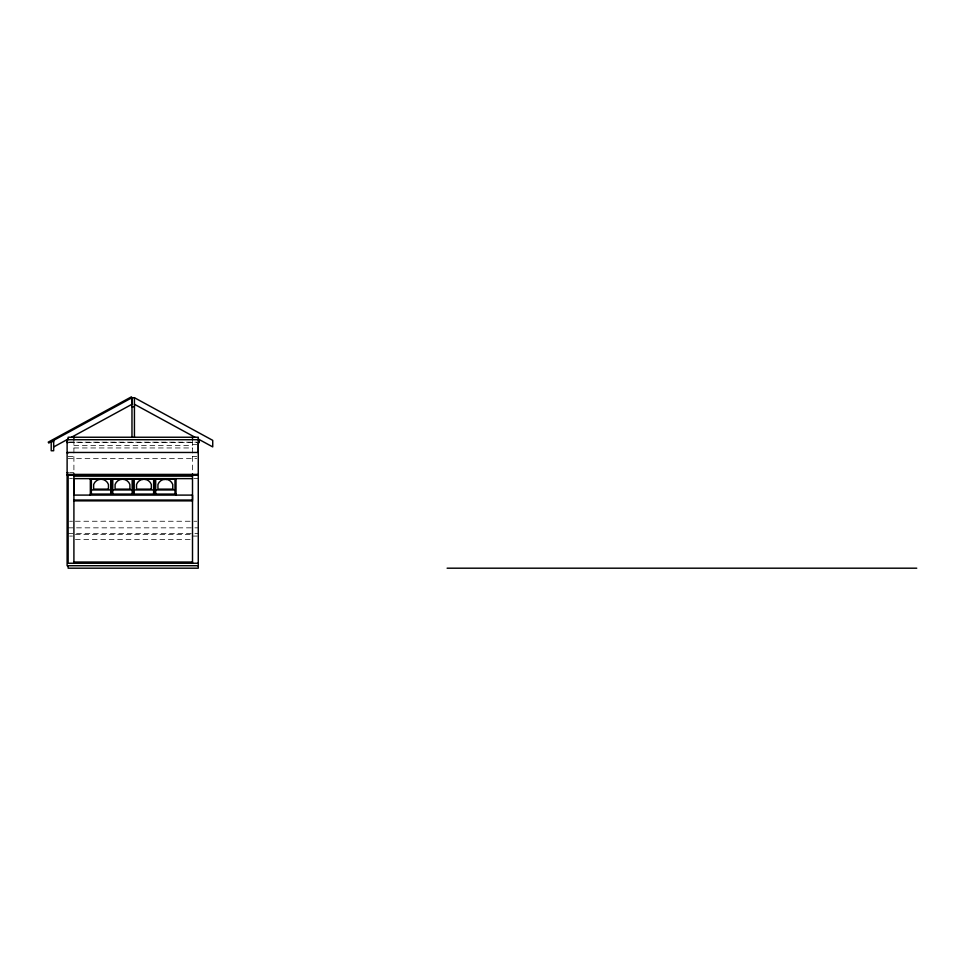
<?xml version="1.0" encoding="UTF-8"?>
<svg xmlns="http://www.w3.org/2000/svg" width="965" height="965" viewBox="0 0 965 965"><rect width="100%" height="100%" fill="white"/><g stroke="black" fill="none" stroke-linecap="round" stroke-linejoin="round"><path stroke-width="0.72" stroke-dasharray="4.83 3.62" d="M69.589 442.187L73.907 442.187M68.141 442.187L198.271 442.187M69.589 442.597L196.824 442.597M192.505 444.66L196.824 444.66M73.907 445.48L192.505 445.48M73.907 447.953L192.505 447.953M68.141 456.385L73.907 456.385M192.505 456.385L196.824 456.385M68.141 458.652L196.824 458.652M69.589 472.657L73.907 472.657M69.589 478.628L72.472 478.628M193.941 478.628L198.271 478.628M69.589 521.245L72.472 521.245M75.415 521.245L192.505 521.245M193.941 521.245L196.824 521.245M68.141 527.843L198.271 527.843M68.141 533.609L198.271 533.609M75.415 534.634L192.505 534.634M69.589 536.07L72.472 536.07M192.505 536.07L198.271 536.07M75.415 539.363L192.505 539.363M192.505 439.714L192.505 473.574M73.907 439.714L73.907 473.574"/><path stroke-width="1.45" d="M73.907 563.246L73.907 478.628L192.505 478.628M73.907 475.13L73.907 476.155L192.505 476.155M73.907 437.278L73.907 439.714M90.336 495.093L90.336 478.628M198.271 439.039L212.734 446.916L212.734 440.354L134.437 397.713L131.976 397.713L48.745 443.031L48.25 442.127L131.481 396.808L131.976 404.275L71.434 437.278M176.016 495.105L176.016 478.64M53.666 446.952L68.141 439.039M142.325 479.412L143.894 479.255L133.182 479.243L133.182 494.068M163.736 479.412L166.945 479.412M131.976 406.772L134.437 406.772M198.271 565.719L67.116 565.719L67.116 439.714L199.297 439.714L199.297 442.597L198.271 442.597L198.271 452.464L67.116 452.464M53.666 441.693L51.205 441.693L51.205 450.752L53.666 450.752L53.678 440.354M68.141 442.597L67.116 442.597L67.116 439.714M67.116 452.887L68.141 452.887M67.116 472.657L68.141 472.657M67.116 474.406L198.271 474.406M67.116 475.13L198.271 475.13M90.336 479.243L176.016 479.255M91.361 489.955L110.71 489.955M112.772 489.955L132.157 489.955M134.207 489.955L153.628 489.955M155.691 489.955L174.991 489.955M90.336 494.068L176.016 494.08M73.907 500.039L192.505 500.051L192.505 495.105L73.907 495.093L73.907 473.827M73.907 500.859L192.505 500.871M73.907 562.028L192.505 562.028M198.271 563.246L68.141 563.246L68.141 475.13M447.121 568.192L916.75 568.192M143.966 479.255L145.534 479.412M134.437 404.275L194.978 437.242M192.505 437.242L192.505 439.714M192.505 473.827L192.505 563.246M174.991 479.255L174.991 494.068M155.691 479.255L155.691 494.068M154.653 479.255L154.653 494.068M153.628 479.243L153.628 494.068M134.437 397.713L134.437 437.242M134.207 479.243L134.207 494.068M132.157 479.243L132.157 494.068M131.976 397.713L131.976 437.242M112.772 479.243L112.772 494.068M111.747 479.243L111.747 494.068M110.71 479.243L110.71 494.068M91.361 479.243L91.361 494.068M68.141 439.714L68.141 437.242L198.271 437.242L198.271 568.192L68.141 568.192L68.141 565.719M108.466 489.134L93.641 489.134L93.641 484.514A7.853 7.853 0 0 1 108.466 484.514L108.466 489.134M129.913 489.134L115.088 489.134L115.088 484.514A7.841 7.841 0 0 1 129.901 484.514L129.913 489.134M151.348 489.134L136.523 489.134L136.523 484.514A7.853 7.853 0 0 1 151.348 484.514L151.348 489.134M172.759 489.134L157.934 489.134L157.934 484.514A7.853 7.853 0 0 1 172.759 484.514L172.759 489.134"/></g></svg>
